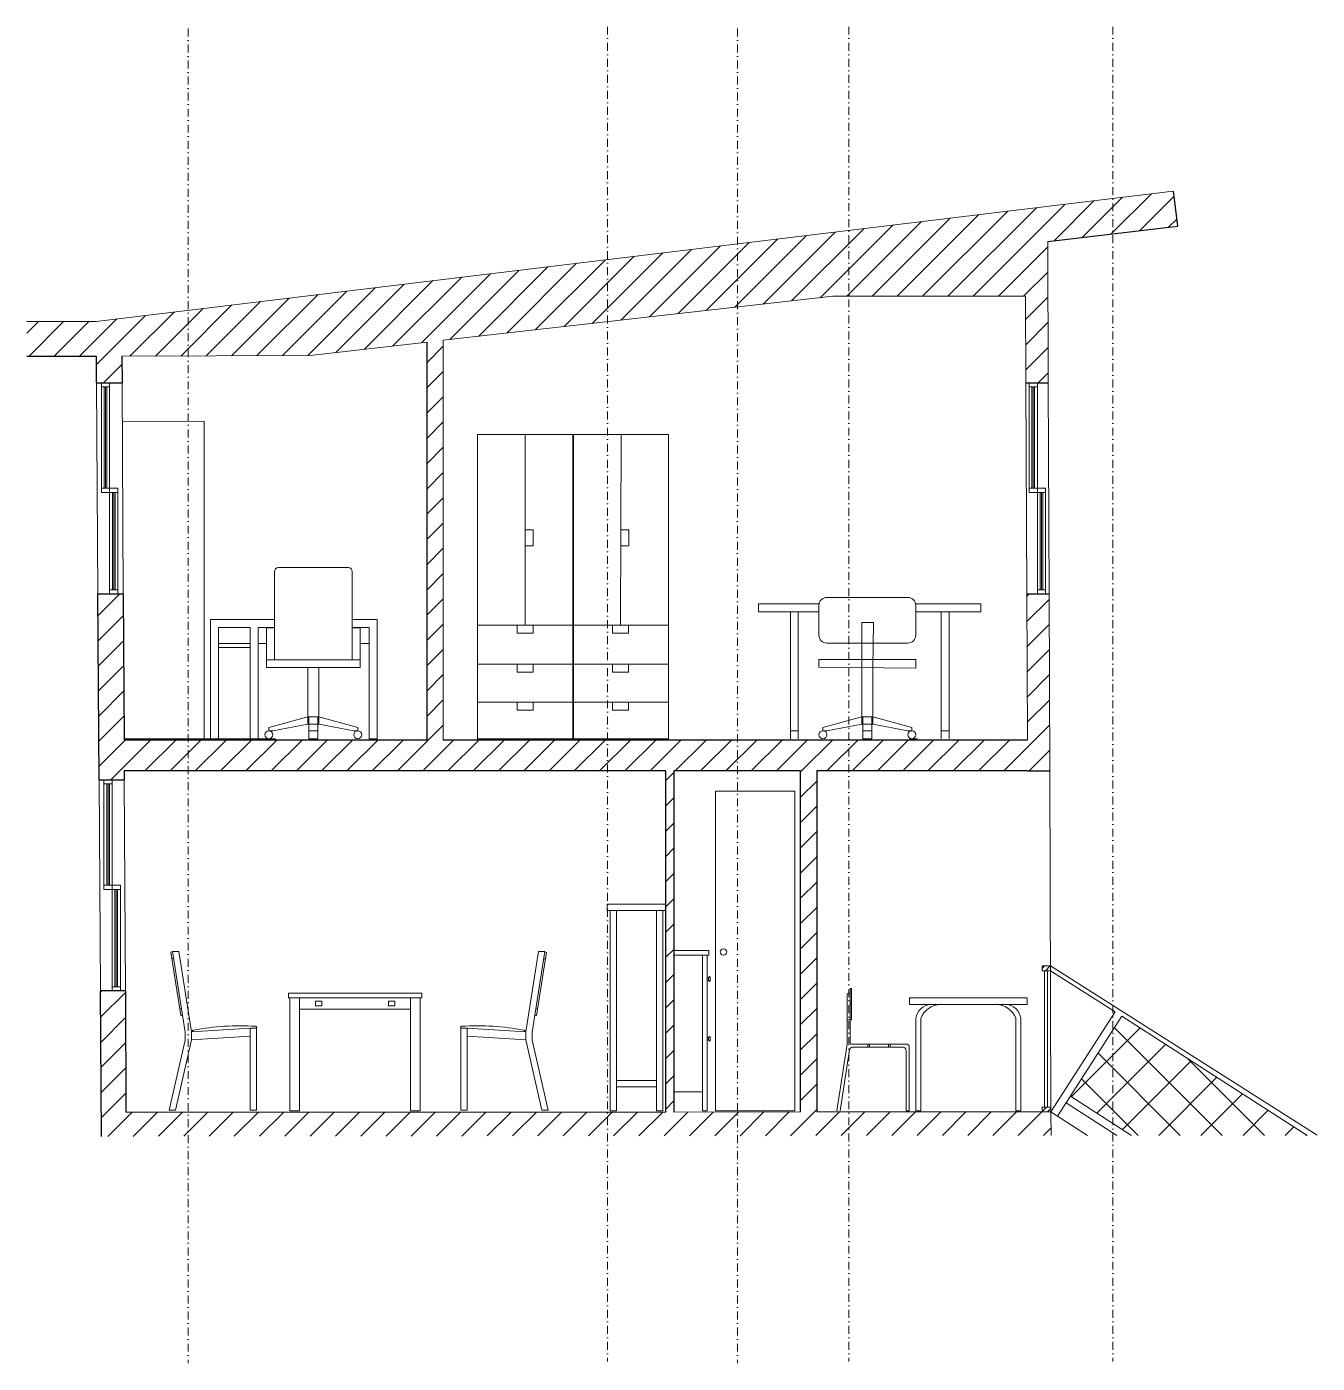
# Model space of a CAD drawing. Header units: centimetres. Extents: x -3748 to 36104, y 2014 to 15840.
# Drawn here: x -44 to 769, y 9096 to 9938 of the extents above; entities that cross this region are included whole.
import ezdxf

# ---------------------------------------------------------------- set-up
doc = ezdxf.new("R2010")
doc.units = ezdxf.units.CM
doc.header["$MEASUREMENT"] = 0
doc.linetypes.add('DASHDOT', pattern=[1, 0.5, -0.25, 0, -0.25])
for name, color, linetype, lineweight in [('Arredi', 3, 'Continuous', 15), ('Dettagli', 3, 'Continuous', 18), ('finestre', 4, 'Continuous', 15), ('linee', 252, 'DASHDOT', 13), ('Muri esterni', 1, 'Continuous', 30), ('riempimento', 61, 'Continuous', 5), ('Scale', 3, 'Continuous', 18)]:
    doc.layers.add(name, color=color, linetype=linetype, lineweight=lineweight)

msp = doc.modelspace()

# ---------------------------------------------------------------- hatches: boundary and pattern name
at = {"layer": 'Arredi'}
h = msp.add_hatch(dxfattribs=at)
h.set_pattern_fill('ANSI31', color=256, scale=20)
h.set_pattern_definition([(45, (847.8515, -2582.2354), (-1.76776695, 1.76776695), [])])
h.paths.add_polyline_path([(595.3, 9346.68), (595.3, 9343.68), (600.41, 9343.68), (600.5, 9346.68)])
at = {"layer": 'Dettagli'}
h = msp.add_hatch(dxfattribs=at)
h.set_pattern_fill('ANSI31', color=256, scale=20)
h.set_pattern_definition([(45, (847.907, -2583.9183), (-1.76776695, 1.76776695), [])])
h.paths.add_polyline_path([(595.27, 9257.74), (595.27, 9254.74), (600.83, 9254.74), (600.83, 9257.74)])
at = {"layer": 'riempimento'}
h = msp.add_hatch(dxfattribs=at)
h.set_pattern_fill('ANSI31', color=256, scale=90)
h.set_pattern_definition([(45, (847.907, -2583.918), (-7.954951, 7.954951), [])])
h.paths.add_polyline_path([(363.32, 9469.46), (443.2, 9469.46), (443.2, 9254.72), (363.32, 9254.7)], flags=16)
h.paths.add_polyline_path([(389.62, 9456.71), (439.62, 9456.71), (439.62, 9255.51), (389.62, 9255.51)], flags=0)
edge = h.paths.add_edge_path(flags=0)
edge.add_line((363.34, 9356.51), (385.34, 9356.51))
edge.add_line((385.34, 9356.51), (385.34, 9353.51))
edge.add_line((385.34, 9353.51), (384.34, 9353.51))
edge.add_line((384.34, 9353.51), (384.34, 9339.22))
edge.add_line((384.34, 9339.22), (385.31, 9339.22))
edge.add_ellipse((385.78, 9338.47), major_axis=(0, -1.5), ratio=0.357638, start_angle=300, end_angle=600, ccw=False)
edge.add_line((385.31, 9337.72), (384.34, 9337.72))
edge.add_line((384.34, 9337.72), (384.34, 9301.61))
edge.add_line((384.34, 9301.61), (385.31, 9301.61))
edge.add_ellipse((385.78, 9300.86), major_axis=(0, -1.5), ratio=0.357638, start_angle=300, end_angle=600, ccw=False)
edge.add_line((385.31, 9300.11), (384.34, 9300.11))
edge.add_line((384.34, 9300.11), (384.34, 9255.51))
edge.add_line((384.34, 9255.51), (381.34, 9255.51))
edge.add_line((381.34, 9255.51), (381.34, 9267.51))
edge.add_line((381.34, 9267.51), (363.34, 9267.51))
edge.add_line((363.34, 9267.51), (363.34, 9353.51))
edge.add_line((363.34, 9353.51), (363.34, 9356.51))
h.paths.add_polyline_path([(396.62, 9355.51, -1), (392.62, 9355.51, -1)], flags=0)
h.paths.add_polyline_path([(586.96, 9254.74), (586.96, 9254.74), (453.4, 9254.72), (453.4, 9469.46), (600.04, 9469.46), (599.62, 9580.93), (585.6, 9580.93), (585.98, 9489.13), (218.14, 9489.13), (218.13, 9740.66), (463.44, 9768.36), (584.81, 9768.36), (585.04, 9713.9), (599.12, 9713.9), (598.79, 9802.94), (680.57, 9812.49), (677.91, 9834.58), (-0.44, 9752.6), (-44.1, 9752.73), (-44.18, 9730.48), (-0.3, 9730.48), (-0.2, 9713.9), (15.91, 9713.9), (15.82, 9730.57), (134.25, 9731.19), (207.95, 9739.52), (207.95, 9489.13), (17.1, 9489.13), (16.62, 9580.93), (0.66, 9580.93), (1.41, 9463.97), (17.23, 9463.97), (17.2, 9469.46), (358.22, 9469.46), (358.22, 9385.52), (358.34, 9385.52), (358.34, 9381.52), (358.22, 9254.7), (18.34, 9254.64), (17.94, 9330.99), (2.26, 9330.99), (2.85, 9239.37), (600.9, 9239.97), (600.85, 9254.74)])
h = msp.add_hatch(dxfattribs=at)
h.set_pattern_fill('ANSI37', color=256, scale=150)
h.set_pattern_definition([(45, (847.851, -2592.924), (-13.258252, 13.258252), []), (135, (847.851, -2592.924), (-13.258252, -13.258252), [])])
h.paths.add_polyline_path([(651.64, 9239.92), (762.29, 9240.01), (645.56, 9315.05), (613.16, 9264.66)])

# ---------------------------------------------------------------- linework, layer by layer
at = {"layer": 'Arredi', "lineweight": 0}
for p, q in [((67.54, 9689.77), (16.04, 9689.49)), ((67.54, 9489.77), (67.54, 9689.77)), ((239.74, 9681.27), (239.74, 9489.77)), ((299.74, 9681.27), (239.74, 9681.27)), ((239.74, 9681.27), (239.74, 9561.27)), ((269.74, 9561.27), (269.74, 9681.27)), ((299.74, 9489.77), (299.74, 9681.27)), ((300.09, 9681.27), (300.09, 9489.77)), ((360.09, 9681.27), (300.09, 9681.27)), ((329.74, 9561.27), (330.09, 9681.27)), ((360.09, 9489.77), (360.09, 9681.27)), ((269.74, 9621.27), (274.74, 9621.27)), ((274.74, 9621.27), (274.74, 9611.27)), ((329.92, 9621.27), (334.92, 9621.27)), ((334.92, 9621.27), (334.92, 9611.27)), ((274.74, 9611.27), (269.74, 9611.27)), ((334.92, 9611.27), (329.89, 9611.28)), ((111.79, 9595.02), (111.79, 9559.52)), ((114.29, 9597.52), (158.29, 9597.52)), ((160.79, 9595.02), (160.79, 9559.52)), ((239.74, 9585.77), (239.74, 9489.77)), ((239.74, 9585.77), (239.74, 9535.77)), ((239.74, 9585.77), (239.74, 9525.77)), ((459.72, 9578.76), (510.72, 9578.76)), ((416.74, 9574.77), (454.82, 9574.77)), ((416.74, 9574.77), (416.74, 9569.77)), ((416.74, 9569.77), (454.72, 9569.77)), ((436.74, 9569.77), (436.74, 9489.77)), ((441.74, 9489.77), (441.74, 9569.77)), ((454.72, 9574.77), (454.72, 9569.77)), ((454.72, 9573.76), (454.72, 9555.02)), ((515.62, 9574.77), (556.74, 9574.77)), ((515.72, 9569.27), (515.72, 9574.77)), ((515.72, 9573.76), (515.72, 9555.02)), ((515.72, 9569.77), (556.74, 9569.77)), ((531.74, 9489.77), (531.74, 9569.77)), ((536.74, 9569.77), (536.74, 9489.77)), ((556.74, 9574.77), (556.74, 9569.77)), ((71.49, 9564.77), (111.79, 9564.77)), ((71.49, 9489.77), (71.49, 9564.77)), ((71.49, 9564.77), (71.49, 9549.77)), ((160.79, 9564.77), (176.49, 9564.77)), ((176.49, 9564.77), (176.49, 9489.77)), ((239.74, 9561.27), (360.09, 9561.27)), ((269.74, 9561.27), (264.74, 9561.27)), ((264.74, 9561.27), (264.74, 9556.27)), ((274.74, 9556.27), (274.74, 9561.27)), ((329.74, 9561.27), (324.74, 9561.27)), ((324.74, 9561.27), (324.74, 9556.27)), ((334.74, 9556.27), (334.74, 9561.27)), ((481.72, 9534.51), (481.72, 9563)), ((481.72, 9563), (489.05, 9563)), ((488.72, 9534.51), (489.05, 9563)), ((96.49, 9559.77), (76.49, 9559.77)), ((76.49, 9559.77), (76.49, 9489.77)), ((96.49, 9559.77), (96.49, 9489.77)), ((111.79, 9559.77), (101.49, 9559.77)), ((101.49, 9489.77), (101.49, 9559.77)), ((111.79, 9559.52), (106.79, 9559.52)), ((106.79, 9559.52), (106.79, 9539.52)), ((111.79, 9539.52), (111.79, 9559.52)), ((171.49, 9559.77), (160.79, 9559.77)), ((160.79, 9539.52), (160.79, 9559.52)), ((160.79, 9559.52), (165.79, 9559.52)), ((165.79, 9559.52), (165.79, 9539.52)), ((171.49, 9489.77), (171.49, 9559.77)), ((264.74, 9556.27), (274.74, 9556.27)), ((324.74, 9556.27), (334.74, 9556.27)), ((76.49, 9549.77), (96.49, 9549.77)), ((76.49, 9549.77), (76.49, 9547.27)), ((76.49, 9547.27), (96.49, 9547.27)), ((101.49, 9549.77), (106.79, 9549.77)), ((165.79, 9549.77), (171.49, 9549.77)), ((510.72, 9550.02), (459.72, 9550.02)), ((106.79, 9539.52), (165.79, 9539.52)), ((106.79, 9539.52), (106.79, 9534.52)), ((165.79, 9539.52), (165.79, 9534.52)), ((239.74, 9536.77), (360.09, 9536.77)), ((264.74, 9536.77), (264.74, 9531.77)), ((274.74, 9531.77), (274.74, 9536.77)), ((324.74, 9536.77), (324.74, 9531.77)), ((334.74, 9531.77), (334.74, 9536.77)), ((515.72, 9539.76), (454.72, 9539.76)), ((454.72, 9534.76), (454.72, 9539.76)), ((515.72, 9534.26), (515.72, 9539.76)), ((106.79, 9534.52), (165.79, 9534.52)), ((132.79, 9534.52), (132.88, 9498.88)), ((139.79, 9534.52), (139.79, 9498.88)), ((264.74, 9531.77), (274.74, 9531.77)), ((324.74, 9531.77), (334.74, 9531.77)), ((454.72, 9534.76), (515.72, 9534.26)), ((481.72, 9534.51), (481.81, 9498.88)), ((488.72, 9534.51), (488.72, 9498.88)), ((239.74, 9525.77), (239.74, 9513.77)), ((360.09, 9512.77), (239.74, 9512.77)), ((264.74, 9512.77), (264.74, 9507.77)), ((274.74, 9507.77), (274.74, 9512.77)), ((324.74, 9512.77), (324.74, 9507.77)), ((334.74, 9507.77), (334.74, 9512.77)), ((132.86, 9503.57), (108.29, 9496.77)), ((132.86, 9503.57), (139.79, 9503.55)), ((133.38, 9498.88), (133.38, 9503.57)), ((139.2, 9498.88), (139.2, 9503.57)), ((139.79, 9503.55), (164.29, 9496.77)), ((264.74, 9507.77), (274.74, 9507.77)), ((324.74, 9507.77), (334.74, 9507.77)), ((481.8, 9503.57), (457.22, 9496.76)), ((481.8, 9503.57), (488.72, 9503.57)), ((482.31, 9498.88), (482.31, 9503.57)), ((488.14, 9498.88), (488.14, 9503.57)), ((488.72, 9503.55), (513.22, 9496.76)), ((108.29, 9494.77), (108.29, 9496.77)), ((108.29, 9494.77), (110.79, 9494.77)), ((132.88, 9498.88), (110.79, 9494.77)), ((132.88, 9498.88), (139.79, 9498.88)), ((132.88, 9498.88), (133.38, 9498.88)), ((133.38, 9498.88), (133.38, 9489.77)), ((139.2, 9494.77), (133.38, 9494.77)), ((139.7, 9498.88), (139.2, 9498.88)), ((139.2, 9498.88), (139.2, 9489.77)), ((139.7, 9498.88), (161.79, 9494.77)), ((161.79, 9494.77), (164.29, 9494.77)), ((164.29, 9496.77), (164.29, 9494.77)), ((441.74, 9494.77), (436.74, 9494.77)), ((457.22, 9494.76), (457.22, 9496.76)), ((457.22, 9494.76), (459.72, 9494.76)), ((481.81, 9498.88), (459.72, 9494.76)), ((481.81, 9498.88), (488.72, 9498.88)), ((481.81, 9498.88), (482.31, 9498.88)), ((482.31, 9498.88), (482.31, 9489.76)), ((488.14, 9494.76), (482.31, 9494.76)), ((488.64, 9498.88), (488.14, 9498.88)), ((488.14, 9498.88), (488.14, 9489.76)), ((488.64, 9498.88), (510.72, 9494.76)), ((510.72, 9494.76), (513.22, 9494.76)), ((513.22, 9494.76), (513.22, 9496.76)), ((536.74, 9494.77), (531.74, 9494.77)), ((17.1, 9489.77), (112.57, 9489.77)), ((101.49, 9489.77), (71.49, 9489.77)), ((71.49, 9489.77), (101.49, 9489.77)), ((133.38, 9489.77), (139.2, 9489.77)), ((176.49, 9489.77), (171.49, 9489.77)), ((176.49, 9489.77), (171.49, 9489.77)), ((239.74, 9489.77), (269.74, 9489.77)), ((239.74, 9489.77), (299.74, 9489.77)), ((300.09, 9489.77), (360.09, 9489.77)), ((488.14, 9489.76), (482.31, 9489.76)), ((516.74, 9489.77), (511.74, 9489.77)), ((47.21, 9351.46), (46.58, 9355.41)), ((47.21, 9351.46), (52.29, 9319.51)), ((282.51, 9351.46), (277.43, 9319.51)), ((282.45, 9351.12), (283.08, 9355.07)), ((52.91, 9315.56), (52.29, 9319.51)), ((127.59, 9319.52), (197.59, 9319.52)), ((276.81, 9315.56), (277.43, 9319.51)), ((475.18, 9323.51), (474.48, 9323.51)), ((474.48, 9322.51), (475.18, 9322.51)), ((472.48, 9314.51), (472.48, 9312.51)), ((55.61, 9304.96), (55.61, 9299.96)), ((96.51, 9302.46), (59.6, 9300.24)), ((233.2, 9302.46), (270.12, 9300.24)), ((274.11, 9304.96), (274.11, 9299.96)), ((472.48, 9297.51), (466.08, 9255.51)), ((473.93, 9293.94), (468.08, 9255.51)), ((509.74, 9297.51), (474.9, 9297.51)), ((507.74, 9295.51), (475.74, 9295.51)), ((485.58, 9295.51), (485.58, 9297.51)), ((486.58, 9295.51), (486.58, 9297.51)), ((498.58, 9295.51), (498.58, 9297.51)), ((499.58, 9295.51), (499.58, 9297.51)), ((511.58, 9295.51), (511.58, 9255.51))]:
    msp.add_line(p, q, dxfattribs=at)
at = {"layer": 'Arredi'}
for p, q in [((595.3, 9346.68), (600.5, 9346.68)), ((595.3, 9346.68), (595.3, 9343.67)), ((595.4, 9343.68), (600.51, 9343.68)), ((596.77, 9257.74), (596.77, 9343.68)), ((598.77, 9343.68), (598.77, 9257.74)), ((600.5, 9346.68), (600.51, 9343.68))]:
    msp.add_line(p, q, dxfattribs=at)
at = {"layer": 'Arredi', "lineweight": 0}
for points in [[(389.62, 9456.71), (439.62, 9456.71), (439.62, 9255.51), (389.62, 9255.51), (389.62, 9456.71)], [(321.34, 9385.52), (358.34, 9385.52), (358.34, 9381.52), (321.34, 9381.52), (321.34, 9385.52)], [(323.34, 9255.52), (327.34, 9255.52), (327.34, 9381.52), (323.34, 9381.52), (323.34, 9255.52)], [(352.34, 9255.52), (356.34, 9255.52), (356.34, 9381.52), (352.34, 9381.52), (352.34, 9255.52)], [(55.61, 9304.96), (47.54, 9355.78), (51.54, 9355.78), (59.6, 9305.24)], [(274.11, 9304.96), (282.18, 9355.78), (278.18, 9355.78), (270.12, 9305.24)], [(363.34, 9356.51), (363.34, 9353.51), (385.34, 9353.51), (385.34, 9356.51), (363.34, 9356.51)], [(381.34, 9267.51), (363.34, 9267.51), (363.34, 9353.51)], [(384.34, 9353.51), (384.34, 9255.51), (381.34, 9255.51), (381.34, 9353.51)], [(385.31, 9339.22), (384.34, 9339.22), (384.34, 9337.72), (385.31, 9337.72)], [(120.59, 9329.52), (120.59, 9326.52), (204.59, 9326.52), (204.59, 9329.52), (120.59, 9329.52)], [(121.59, 9326.52), (121.59, 9255.52), (127.59, 9255.52), (127.59, 9326.52)], [(197.59, 9326.52), (197.59, 9255.52), (203.59, 9255.52), (203.59, 9326.52)], [(472.48, 9297.51), (472.48, 9329.22)], [(473.96, 9329.51), (474.48, 9329.51), (474.48, 9297.96)], [(474.48, 9329.51), (474.48, 9332.51), (475.18, 9332.51), (475.18, 9312.77), (474.48, 9312.77)], [(511.83, 9326.51), (585.83, 9326.51), (585.83, 9322.51), (511.83, 9322.51), (511.83, 9326.51)], [(137.59, 9324.52), (141.59, 9324.52), (141.59, 9321.52), (137.59, 9321.52), (137.59, 9324.52)], [(183.59, 9324.52), (187.59, 9324.52), (187.59, 9321.52), (183.59, 9321.52), (183.59, 9324.52)], [(515.83, 9255.51), (515.83, 9313.51)], [(518.83, 9313.51), (518.83, 9255.51), (515.83, 9255.51)], [(578.83, 9255.51), (578.83, 9313.51)], [(581.83, 9313.51), (581.83, 9255.51), (578.83, 9255.51)], [(55.61, 9299.96), (45.51, 9255.78), (49.51, 9255.78), (59.6, 9300.24)], [(96.51, 9307.4), (59.6, 9305.24)], [(59.6, 9300.24), (59.6, 9305.24)], [(100.51, 9255.78), (96.51, 9255.78), (96.51, 9307.4), (100.51, 9307.4), (100.51, 9255.78)], [(229.2, 9255.78), (233.2, 9255.78), (233.2, 9307.4), (229.2, 9307.4), (229.2, 9255.78)], [(233.2, 9307.4), (270.12, 9305.24)], [(270.12, 9300.24), (270.12, 9305.24)], [(274.11, 9299.96), (284.2, 9255.78), (280.2, 9255.78), (270.12, 9300.24)], [(385.31, 9301.61), (384.34, 9301.61), (384.34, 9300.11), (385.31, 9300.11)], [(511.58, 9255.51), (509.58, 9255.51), (509.58, 9293.67)], [(327.34, 9270.52), (352.34, 9270.52), (352.34, 9274.52), (327.34, 9274.52), (327.34, 9270.52)]]:
    msp.add_lwpolyline(points, dxfattribs=at)
for centre, radius in [((108.29, 9492.27), 2.5), ((164.29, 9492.27), 2.5), ((457.22, 9492.26), 2.5), ((513.22, 9492.26), 2.5), ((394.62, 9355.51), 2)]:
    msp.add_circle(centre, radius, dxfattribs=at)
for centre, radius, start, end in [((114.29, 9595.02), 2.5, 90, 180), ((158.29, 9595.02), 2.5, 0, 90), ((459.72, 9573.76), 5, 90, 180), ((510.72, 9573.76), 5, 0, 90), ((459.72, 9555.02), 5, 180, 270), ((510.72, 9555.02), 5, 270, 0), ((47.78, 9353.17), 2.54, 95.11507, 118.04572), ((47.72, 9354.1), 2.69, 259.11062, 280.88938), ((281.95, 9353.76), 2.69, 259.11062, 280.88938), ((281.89, 9352.83), 2.54, 61.95428, 84.88493), ((474.22, 9324.24), 5.27, 87.21347, 109.31197), ((53.48, 9317.27), 2.54, 95.11507, 118.04572), ((276.24, 9317.27), 2.54, 61.95428, 84.88493), ((525.92, 9312.39), 10.16, 95.11422, 173.69304), ((531.97, 9308.44), 14.09, 92.45471, 158.8904), ((565.69, 9308.44), 14.09, 21.1096, 87.54529), ((571.73, 9312.39), 10.16, 6.30696, 84.88578), ((53.42, 9318.2), 2.69, 259.11062, 280.88938), ((90.97, 9137.95), 171.04, 86.99798, 100.10104), ((99.78, 9307.89), 0.883, 326.40237, 81.66771), ((229.94, 9307.89), 0.883, 98.33229, 213.59763), ((238.74, 9137.95), 171.04, 79.89896, 93.00202), ((276.3, 9318.2), 2.69, 259.11062, 280.88938), ((474.22, 9307.53), 5.27, 87.21347, 109.31197), ((61.67, 9304.07), 2.37, 106.9315, 150.6059), ((268.05, 9304.07), 2.37, 29.3941, 73.0685), ((475.82, 9293.59), 1.92, 92.32613, 173.3562), ((474.95, 9297.98), 0.476, 182.46779, 263.28579), ((507.66, 9293.59), 1.92, 357.67387, 92.32613), ((509.66, 9295.59), 1.92, 357.67387, 92.32613)]:
    msp.add_arc(centre, radius, start, end, dxfattribs=at)
for centre in [(385.78, 9338.47), (385.78, 9300.86)]:
    msp.add_ellipse(centre, major_axis=(0, -1.5), ratio=0.357638, dxfattribs=at)
at = {"layer": 'Dettagli'}
for p, q in [((595.27, 9257.74), (600.83, 9257.74)), ((595.27, 9257.74), (595.27, 9254.74)), ((600.83, 9257.74), (600.83, 9254.74))]:
    msp.add_line(p, q, dxfattribs=at)
at = {"layer": 'finestre'}
for p, q in [((-0.2, 9713.9), (0.66, 9580.93)), ((8.04, 9713.9), (8.04, 9580.93)), ((16.62, 9580.93), (15.91, 9713.9)), ((585.04, 9713.9), (585.6, 9580.93)), ((592.28, 9713.9), (592.28, 9580.93)), ((599.62, 9580.93), (599.08, 9713.9)), ((2.83, 9711.3), (2.83, 9644.79)), ((4.56, 9647.45), (4.56, 9711.3)), ((5.43, 9647.45), (5.43, 9711.3)), ((6.3, 9647.45), (6.3, 9711.3)), ((587.07, 9711.3), (587.07, 9644.84)), ((588.81, 9647.45), (588.81, 9711.3)), ((589.68, 9647.45), (589.68, 9711.3)), ((590.55, 9647.45), (590.55, 9711.3)), ((8.04, 9647.45), (2.83, 9647.45)), ((8.04, 9647.45), (13.25, 9647.45)), ((13.25, 9647.45), (13.25, 9580.93)), ((592.28, 9647.45), (587.07, 9647.45)), ((592.28, 9647.45), (597.49, 9647.45)), ((597.49, 9647.45), (597.49, 9580.93)), ((2.83, 9644.79), (8.04, 9644.84)), ((8.04, 9644.84), (13.25, 9644.84)), ((9.77, 9583.53), (9.77, 9644.84)), ((10.64, 9583.53), (10.64, 9644.84)), ((11.48, 9583.53), (11.48, 9644.84)), ((587.07, 9644.84), (592.28, 9644.84)), ((592.28, 9644.84), (597.49, 9644.84)), ((594.02, 9583.53), (594.02, 9644.84)), ((594.89, 9583.53), (594.89, 9644.84)), ((595.73, 9583.53), (595.73, 9644.84)), ((600.04, 9469.46), (600.85, 9254.74)), ((1.41, 9463.97), (2.26, 9330.99)), ((4.43, 9461.36), (4.43, 9394.86)), ((6.17, 9397.51), (6.17, 9461.36)), ((7.03, 9397.51), (7.03, 9461.36)), ((7.9, 9397.51), (7.9, 9461.36)), ((9.64, 9463.97), (9.64, 9330.99)), ((17.94, 9330.99), (17.23, 9463.97)), ((9.64, 9397.51), (4.43, 9397.51)), ((4.43, 9394.86), (9.64, 9394.91)), ((9.64, 9397.51), (14.85, 9397.51)), ((9.64, 9394.91), (14.85, 9394.91)), ((11.38, 9333.6), (11.38, 9394.91)), ((12.24, 9333.6), (12.24, 9394.91)), ((13.08, 9333.6), (13.08, 9394.91)), ((14.85, 9397.51), (14.85, 9330.99))]:
    msp.add_line(p, q, dxfattribs=at)
for points in [[(8.04, 9713.9), (8.04, 9713.9), (8.04, 9711.3), (2.83, 9711.3), (2.83, 9713.9)], [(9.64, 9463.97), (9.64, 9463.97), (9.64, 9461.36), (4.43, 9461.36), (4.43, 9463.97)]]:
    msp.add_lwpolyline(points, dxfattribs=at)
for points in [[(2.83, 9711.3), (8.04, 9711.3), (8.04, 9713.9), (2.83, 9713.9)], [(592.28, 9713.9), (587.07, 9713.9), (587.07, 9711.3), (592.28, 9711.3)], [(597.49, 9647.45), (592.28, 9647.45), (592.28, 9644.84), (597.49, 9644.84)], [(8.04, 9580.93), (13.25, 9580.93), (13.25, 9583.53), (8.04, 9583.53)], [(597.49, 9583.53), (592.28, 9583.53), (592.28, 9580.93), (597.49, 9580.93)], [(4.43, 9461.36), (9.64, 9461.36), (9.64, 9463.97), (4.43, 9463.97)], [(9.64, 9330.99), (14.85, 9330.99), (14.85, 9333.6), (9.64, 9333.6)]]:
    msp.add_lwpolyline(points, close=True, dxfattribs=at)
at = {"layer": 'linee', "ltscale": 10}
for p, q in [((57.39, 9937.02), (57.39, 9096.48)), ((321.59, 9938.13), (321.59, 9097.59)), ((403.35, 9937.02), (403.35, 9096.48)), ((473.47, 9938.13), (473.47, 9097.59)), ((639.83, 9938.13), (639.83, 9097.59))]:
    msp.add_line(p, q, dxfattribs=at)
at = {"layer": 'Muri esterni'}
for p, q in [((677.91, 9834.58), (680.57, 9812.49)), ((598.79, 9802.94), (680.57, 9812.49)), ((-44.1, 9752.73), (-0.44, 9752.6)), ((-0.3, 9730.48), (-44.18, 9730.48)), ((-0.2, 9713.9), (-0.3, 9730.48)), ((15.82, 9730.57), (15.91, 9713.9)), ((-0.2, 9713.9), (15.91, 9713.9)), ((585.04, 9713.9), (599.12, 9713.9)), ((1.41, 9463.97), (0.66, 9580.93)), ((0.66, 9580.93), (16.62, 9580.93)), ((16.62, 9580.93), (17.1, 9489.13)), ((585.6, 9580.93), (599.62, 9580.93)), ((17.2, 9469.46), (17.23, 9463.97)), ((586.09, 9469.46), (600.06, 9469.46)), ((1.41, 9463.97), (17.23, 9463.97)), ((2.85, 9239.37), (2.26, 9330.99)), ((17.94, 9330.99), (2.26, 9330.99)), ((17.94, 9330.99), (18.34, 9254.64))]:
    msp.add_line(p, q, dxfattribs=at)
at = {"layer": 'Muri esterni', "lineweight": 0}
for p, q in [((463.44, 9768.36), (218.13, 9740.66)), ((584.81, 9768.36), (463.44, 9768.36)), ((207.95, 9739.52), (134.25, 9731.19)), ((218.14, 9489.13), (218.13, 9740.66)), ((134.25, 9731.19), (15.82, 9730.57))]:
    msp.add_line(p, q, dxfattribs=at)
for points in [[(-0.44, 9752.6), (677.91, 9834.58)], [(599.12, 9713.9), (598.79, 9802.94)], [(584.81, 9768.36), (585.04, 9713.9)], [(585.6, 9580.93), (585.98, 9489.13)], [(600.04, 9469.46), (599.62, 9580.93)], [(18.34, 9254.64), (358.22, 9254.7)], [(363.32, 9254.7), (443.2, 9254.72)], [(453.4, 9254.72), (600.85, 9254.74)], [(600.9, 9239.97), (600.85, 9254.74)]]:
    msp.add_lwpolyline(points, dxfattribs=at)
at = {"layer": 'Muri esterni'}
for points in [[(207.95, 9489.13), (207.95, 9739.52)], [(17.1, 9489.13), (207.95, 9489.13)], [(218.14, 9489.13), (585.99, 9489.13)], [(358.22, 9469.46), (17.2, 9469.46)], [(358.22, 9254.69), (358.22, 9469.46)], [(443.2, 9469.46), (363.32, 9469.46)], [(363.32, 9469.46), (363.32, 9254.69)], [(443.2, 9254.72), (443.2, 9469.46)], [(585.99, 9469.46), (453.4, 9469.46)], [(453.4, 9469.46), (453.4, 9254.72)]]:
    msp.add_lwpolyline(points, dxfattribs=at)
at = {"layer": 'Scale'}
for p, q in [((600.5, 9346.68), (768.56, 9240.02)), ((600.51, 9343.68), (641.36, 9317.76)), ((645.56, 9315.05), (762.29, 9240.01)), ((610.46, 9260.45), (642.41, 9239.91)), ((613.16, 9264.66), (651.64, 9239.92)), ((600.85, 9254.74), (623.94, 9239.9))]:
    msp.add_line(p, q, dxfattribs=at)
for points in [[(600.85, 9254.74), (641.36, 9317.76)], [(605.05, 9252.04), (645.56, 9315.05)]]:
    msp.add_lwpolyline(points, dxfattribs=at)

doc.saveas('drawing.dxf')
